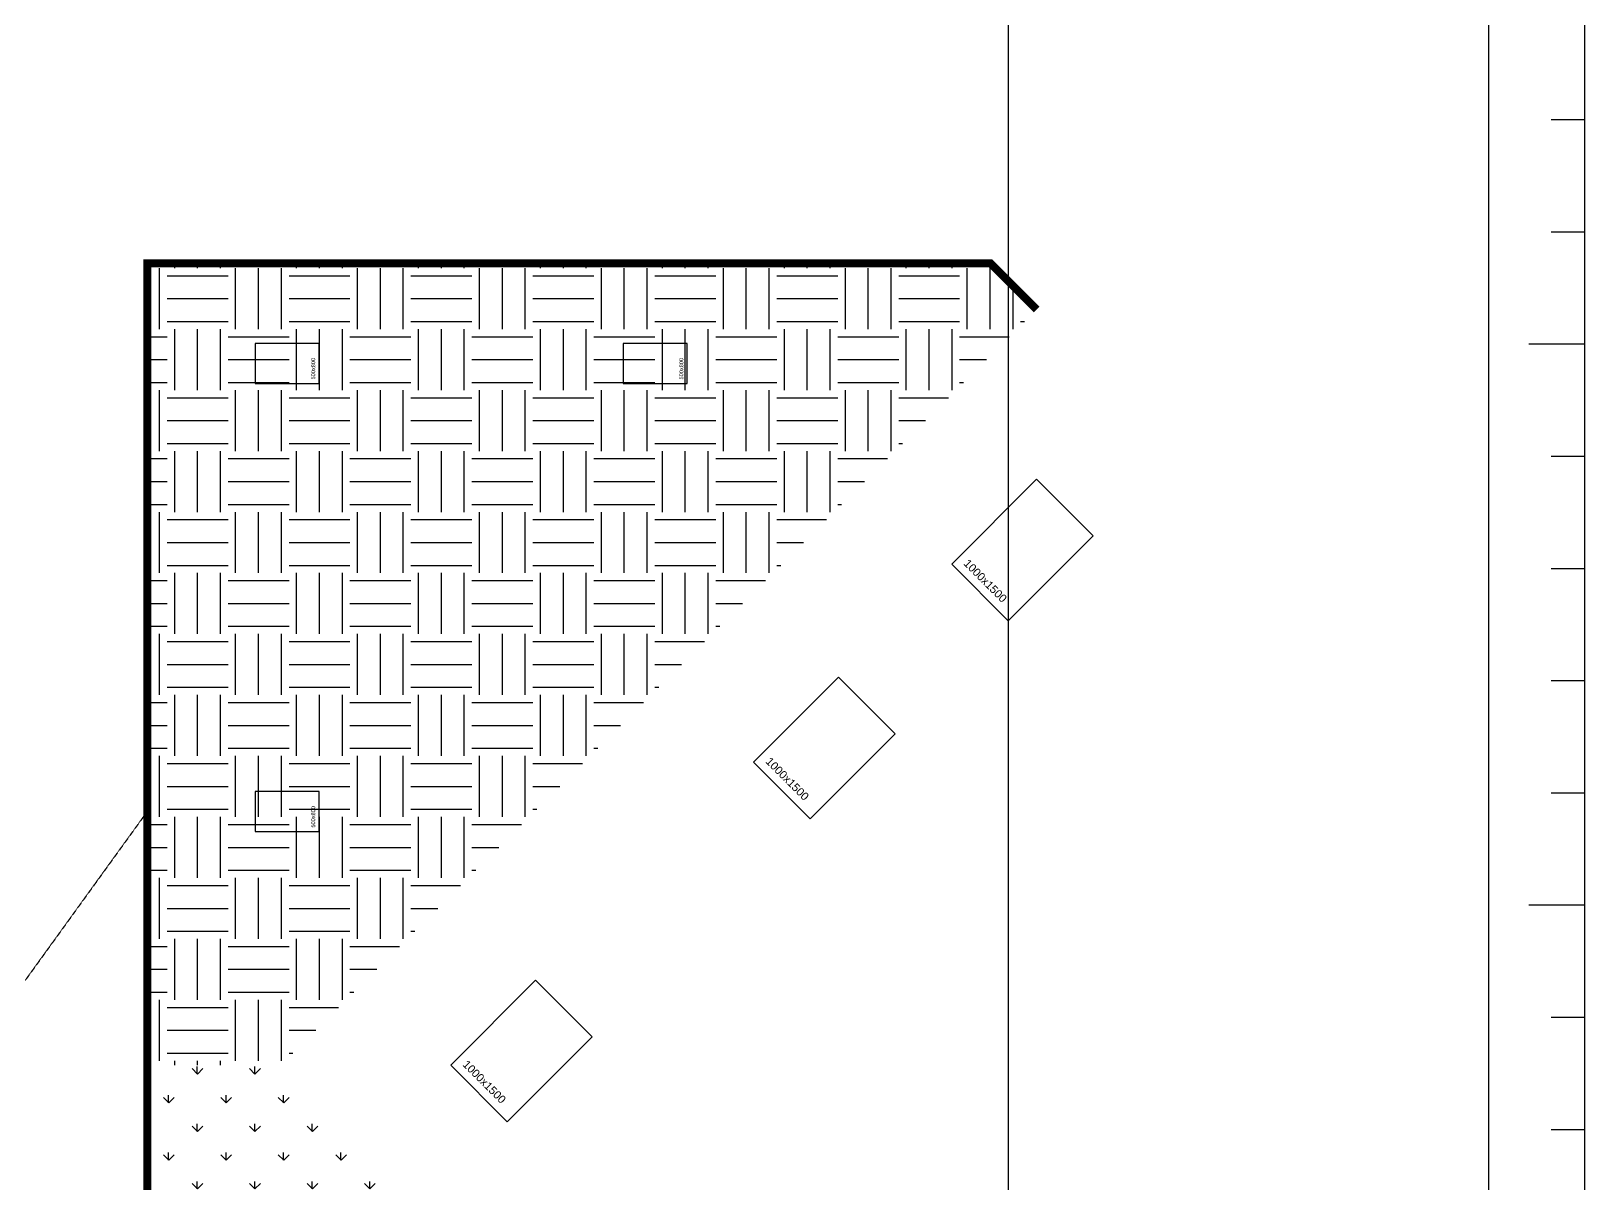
# Model space of a CAD drawing. Header units: millimetres. Extents: x 43843 to 1069877, y 60576 to 148433.
# Drawn here: x 618730 to 638151, y 102708 to 117115 of the extents above; entities that cross this region are included whole.
import ezdxf

# ---------------------------------------------------------------- set-up
doc = ezdxf.new("R2010")
doc.units = ezdxf.units.MM
for name, pattern in [('H', [1.3, 0.8, -0.5]), ('HID', [2.5, 1.5, -1]), ('HIDDEN', [0.375, 0.25, -0.125])]:
    doc.linetypes.add(name, pattern=pattern)
for name, color, linetype in [('8', 8, 'Continuous'), ('S-FND_OUTLINE_공동주택 기초', 1, 'HID'), ('S-FND_내수압 슬래브 구간', 7, 'Continuous'), ('S-HAT', 252, 'Continuous'), ('XR-지하주차장$0$AA-COL', 2, 'Continuous')]:
    doc.layers.add(name, color=color, linetype=linetype)
doc.layers.add('DEFPOINT', color=142, linetype='Continuous', plot=False)
doc.styles.add('XR-지하주차장$0$Standard', font='arial.ttf')

# ---------------------------------------------------------------- blocks, each defined once
blk = doc.blocks.new('zw$9A02')
at = {"color": 7}
for p, q in [((85730.9760699867, -23195.58762252494), (85415.4926667154, -23195.58762252494)), ((85730.9760699867, -24247.19903897099), (85415.4926667154, -24247.19903897099)), ((85730.9760699867, -25298.8103110001), (85205.1703437115, -25298.8103110001)), ((85730.9760699867, -26350.42172744684), (85415.4926667154, -26350.42172744684)), ((85730.9760699867, -27402.03321610042), (85415.4926667154, -27402.03321610042)), ((85730.9760699867, -28453.644415922), (85415.4926667154, -28453.644415922)), ((85730.9760699867, -29505.25590457535), (85415.4926667154, -29505.25590457535)), ((85730.9760699867, -30556.86739322986), (85205.1703437115, -30556.86739322986)), ((85730.9760699867, -31608.4785930505), (85415.4926667154, -31608.4785930505)), ((85730.9760699867, -32660.09008170478), (85415.4926667154, -32660.09008170478))]:
    blk.add_line(p, q, dxfattribs=at)
at = {"color": 4}
blk.add_lwpolyline([(3810.449194765185, -61579.40302305109), (85730.9760699867, -61579.40302305109), (85730.9760699867, -3425.293628775515), (3810.449194765185, -3425.293628775515)], close=True, dxfattribs=at)
at = {"layer": 'DEFPOINT', "color": 150}
blk.add_lwpolyline([(4710.449194765184, -56998.76328211511), (84830.9760699867, -56998.76328211511), (84830.9760699867, -4325.293628775514), (4710.449194765184, -4325.293628775514)], close=True, dxfattribs=at)
blk = doc.blocks.new('zw$D357')
at = {"layer": 'S-HAT'}
h = blk.add_hatch(dxfattribs=at)
h.set_pattern_fill('EARTH', color=256, scale=120)
h.set_pattern_definition([(0, (-331308.6818607079, 2641039.891143047), (762, 762), [762, -762]), (0, (-331308.6818607079, 2641325.641143047), (762, 762), [762, -762]), (0, (-331308.6818607079, 2641611.391143047), (762, 762), [762, -762]), (90, (-331213.431860708, 2641706.641143047), (-762, 762), [762, -762]), (90, (-330927.681860708, 2641706.641143047), (-762, 762), [762, -762]), (90, (-330641.931860708, 2641706.641143047), (-762, 762), [762, -762])])
h.paths.add_polyline_path([(-10759.62759540742, -17876.65348207205), (-219.6078802975826, -17876.65348207205), (355.8929754188284, -18452.15276701562), (-9087.51890558144, -27895.56458601542), (-10759.62759540742, -27895.56458601542)])
h = blk.add_hatch(dxfattribs=at)
h.set_pattern_fill('GRASS', color=251, scale=20)
h.set_pattern_definition([(90, (-2673507.574732957, 440661.7354144732), (-359.21, 359.21), [95.25, -623.17]), (45, (-2673507.574732957, 440661.7354144732), (-359.2102448427661, 359.2102448427661), [95.25, -412.75]), (135, (-2673507.574732957, 440661.7354144732), (-359.2102448427661, -359.2102448427661), [95.25, -412.75])])
h.paths.add_polyline_path([(-10759.62759540742, -35176.6534447046), (-6331.913487853483, -35176.6534447046), (-5407.028133560437, -36101.53879899439), (-3568.55048208125, -34263.06114751473), (-3144.286413081456, -33838.7970785154), (-9087.51890558144, -27895.56458601542), (-10759.62759540742, -27895.56458601542)])
blk.add_lwpolyline([(-70457.14838496898, 877.5785246770828), (0, 877.5785246770828), (0, -57058.71232119427), (-70457.14838496898, -57058.71232119427)], close=True)
at = {"layer": 'S-FND_OUTLINE_공동주택 기초', "linetype": 'HIDDEN', "ltscale": 0.5, "const_width": 100}
blk.add_lwpolyline([(0, -55191.65457001514), (-5376.426458379487, -55191.65457001514), (-9370.22054258152, -48544.86501801573), (-5011.522077581613, -45925.8975220155), (-5387.501086581732, -45300.16335901618), (-3849.83092875313, -44376.23791664093), (-3849.830928752897, -37658.7360037975), (-6331.913487853715, -35176.6534447046), (-10759.62759540765, -35176.6534447046), (-10759.62759540765, -17876.65348207205), (-219.6063078208827, -17876.65348207205), (355.8930704856757, -18452.15286208223)], dxfattribs=at)
at = {"layer": 'XR-지하주차장$0$AA-COL'}
for points in [[(-8609.627595403697, -19376.76495500095), (-8609.627595403697, -18876.76495500095), (-9409.627595403696, -18876.76495500095), (-9409.627595403696, -19376.76495500095)], [(-4009.627595403697, -19376.76495500095), (-4009.627595403697, -18876.76495500095), (-4809.627595403697, -18876.76495500095), (-4809.627595403697, -19376.76495500095)], [(2.33681916212663, -22341.35042405594), (1062.99699094193, -21280.6902522752), (355.8902097553946, -20573.58347108867), (-704.7699620244093, -21634.24364286941)], [(-2472.536914990284, -24816.22415820882), (-1411.87674321048, -23755.56398642808), (-2118.983524397016, -23048.45720524155), (-3179.64369617682, -24109.11737702228)], [(-8609.627595403697, -24976.76495500095), (-8609.627595403697, -24476.76495500095), (-9409.627595403696, -24476.76495500095), (-9409.627595403696, -24976.76495500095)], [(-6259.093728244771, -28602.78097146284), (-5198.433556464966, -27542.12079968211), (-5905.540337651502, -26835.01401849557), (-6966.200509431306, -27895.6741902763)]]:
    blk.add_lwpolyline(points, close=True, dxfattribs=at)
at = {"layer": 'Defpoints', "style": 'XR-지하주차장$0$Standard'}
for s, height, rotation, p in [('500x800', 50, 90, (-8659.627595403696, -19326.76495500095)), ('500x800', 50, 90, (-4059.627595403697, -19326.76495500095)), ('1000x1500', 100, 315, (-563.3486057871486, -21634.24364286941)), ('1000x1500', 100, 315, (-3038.222339939559, -24109.11737702228)), ('500x800', 50, 90, (-8659.627595403696, -24926.76495500095)), ('1000x1500', 100, 315, (-6824.779153194047, -27895.6741902763))]:
    blk.add_text(s, height=height, rotation=rotation, dxfattribs=at).set_placement(p)
blk = doc.blocks.new('zw$1B46')
at = {"layer": 'S-FND_내수압 슬래브 구간', "color": 1, "linetype": 'H', "lineweight": -2}
blk.add_line((27699.9999999979, 16251.10867487918), (24760.18788588373, 12183.57550538704), dxfattribs=at)

msp = doc.modelspace()

# ---------------------------------------------------------------- block references
at = {"xscale": 1.333333333333333, "yscale": 1.333333333333333, "zscale": 1.333333333333333}
msp.add_blockref('zw$9A02', (523842.8125149576, 146933.1428738292), dxfattribs=at)
at = {"layer": '8'}
msp.add_blockref('zw$D357', (630941.0106005511, 132088.5250382027), dxfattribs=at)
at = {"layer": 'DEFPOINT'}
msp.add_blockref('zw$1B46', (592481.3830051451, 91110.76291878847), dxfattribs=at)

doc.saveas('drawing.dxf')
